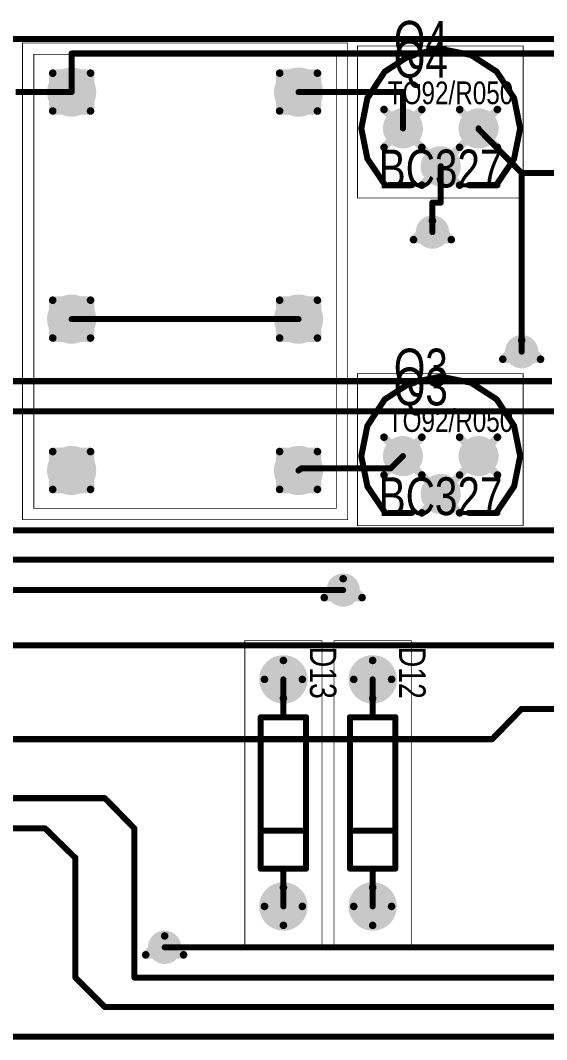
# Model space of a CAD drawing. Extents: x 0 to 12.4, y -1.9 to 1.4.
# Drawn here: x 4.848 to 5.544, y 0.016 to 1.363 of the extents above; entities that cross this region are included whole.
import ezdxf

# ---------------------------------------------------------------- set-up
doc = ezdxf.new("R2010")
doc.units = 0

msp = doc.modelspace()

# ---------------------------------------------------------------- linework, layer by layer
for points, const_width in [([(0, 0.02), (12.361, 0.02), (12.361, 1.338), (0, 1.338), (0, 0.02)], 0.008), ([(4.851, 0.703), (5.281, 0.703), (5.281, 1.333), (4.851, 1.333), (4.851, 0.703)], 0.001), ([(5.294, 1.128), (5.513, 1.128), (5.513, 1.329), (5.294, 1.329), (5.294, 1.128)], 0.001), ([(5.266, 0.748), (5.266, 1.318), (4.866, 1.318), (4.866, 0.718), (5.266, 0.718), (5.266, 0.748)], 0.001), ([(5.294, 0.695), (5.513, 0.695), (5.513, 0.896), (5.294, 0.896), (5.294, 0.695)], 0.001), ([(5.145, 0.543), (5.247, 0.543), (5.247, 0.141), (5.145, 0.141), (5.145, 0.543)], 0.001), ([(5.263, 0.543), (5.365, 0.543), (5.365, 0.141), (5.263, 0.141), (5.263, 0.543)], 0.001)]:
    msp.add_lwpolyline(points, close=True, dxfattribs=dict(const_width=const_width))
at = {"const_width": 0.0005}
for points in [[(4.8507, 1.333, 1), (4.8513, 1.333, 1)], [(5.2807, 1.333, 1), (5.2813, 1.333, 1)], [(5.2937, 1.329, 1), (5.2942, 1.329, 1)], [(5.5127, 1.329, 1), (5.5133, 1.329, 1)], [(4.8657, 1.318, 1), (4.8663, 1.318, 1)], [(5.2657, 1.318, 1), (5.2663, 1.318, 1)], [(5.2937, 1.128, 1), (5.2942, 1.128, 1)], [(5.2937, 1.128, 1), (5.2942, 1.128, 1)], [(5.5127, 1.128, 1), (5.5133, 1.128, 1)], [(5.2937, 0.896, 1), (5.2942, 0.896, 1)], [(5.5127, 0.896, 1), (5.5133, 0.896, 1)], [(5.2657, 0.748, 1), (5.2663, 0.748, 1)], [(5.2657, 0.748, 1), (5.2663, 0.748, 1)], [(4.8657, 0.718, 1), (4.8663, 0.718, 1)], [(5.2657, 0.718, 1), (5.2663, 0.718, 1)], [(4.8507, 0.703, 1), (4.8513, 0.703, 1)], [(4.8507, 0.703, 1), (4.8513, 0.703, 1)], [(5.2807, 0.703, 1), (5.2813, 0.703, 1)], [(5.2937, 0.695, 1), (5.2942, 0.695, 1)], [(5.2937, 0.695, 1), (5.2942, 0.695, 1)], [(5.5127, 0.695, 1), (5.5133, 0.695, 1)], [(5.1447, 0.543, 1), (5.1452, 0.543, 1)], [(5.1447, 0.543, 1), (5.1452, 0.543, 1)], [(5.2467, 0.543, 1), (5.2473, 0.543, 1)], [(5.2627, 0.543, 1), (5.2633, 0.543, 1)], [(5.2627, 0.543, 1), (5.2633, 0.543, 1)], [(5.3647, 0.543, 1), (5.3653, 0.543, 1)], [(5.1447, 0.141, 1), (5.1452, 0.141, 1)], [(5.2467, 0.141, 1), (5.2473, 0.141, 1)], [(5.2627, 0.141, 1), (5.2633, 0.141, 1)], [(5.3647, 0.141, 1), (5.3653, 0.141, 1)]]:
    msp.add_lwpolyline(points, format="xyb", close=True, dxfattribs=at)
at = {"layer": 'AST', "const_width": 0.008}
for points in [[(5.478, 1.146), (5.501, 1.18), (5.509, 1.22), (5.501, 1.26), (5.478, 1.295), (5.444, 1.317), (5.444, 1.317), (5.404, 1.325), (5.404, 1.325), (5.364, 1.317), (5.33, 1.295), (5.307, 1.26), (5.307, 1.26), (5.299, 1.22), (5.307, 1.18), (5.33, 1.146), (5.33, 1.145), (5.366, 1.145)], [(5.441, 1.145), (5.479, 1.145)], [(5.478, 0.713), (5.501, 0.747), (5.509, 0.787), (5.501, 0.827), (5.478, 0.862), (5.444, 0.884), (5.444, 0.884), (5.404, 0.892), (5.404, 0.892), (5.364, 0.884), (5.33, 0.862), (5.307, 0.827), (5.307, 0.827), (5.299, 0.787), (5.307, 0.747), (5.33, 0.713), (5.33, 0.712), (5.366, 0.712)], [(5.441, 0.712), (5.479, 0.712)]]:
    msp.add_lwpolyline(points, dxfattribs=at)
at = {"layer": 'AST'}
for points, const_width in [([(5.362, 1.317, 1), (5.366, 1.317, 1)], 0.004), ([(5.402, 1.325, 1), (5.406, 1.325, 1)], 0.004), ([(5.402, 1.325, 1), (5.406, 1.325, 1)], 0.004), ([(5.442, 1.317, 1), (5.446, 1.317, 1)], 0.004), ([(5.442, 1.317, 1), (5.446, 1.317, 1)], 0.004), ([(5.328, 1.295, 1), (5.332, 1.295, 1)], 0.004), ([(5.476, 1.295, 1), (5.48, 1.295, 1)], 0.004), ([(5.305, 1.26, 1), (5.309, 1.26, 1)], 0.004), ([(5.305, 1.26, 1), (5.309, 1.26, 1)], 0.004), ([(5.499, 1.26, 1), (5.503, 1.26, 1)], 0.004), ([(5.341, 1.22, 1), (5.367, 1.22, 1)], 0.027), ([(5.441, 1.22, 1), (5.467, 1.22, 1)], 0.027), ([(5.297, 1.22, 1), (5.301, 1.22, 1)], 0.004), ([(5.507, 1.22, 1), (5.511, 1.22, 1)], 0.004), ([(5.391, 1.17, 1), (5.417, 1.17, 1)], 0.027), ([(5.305, 1.18, 1), (5.309, 1.18, 1)], 0.004), ([(5.499, 1.18, 1), (5.503, 1.18, 1)], 0.004), ([(5.328, 1.146, 1), (5.332, 1.146, 1)], 0.004), ([(5.328, 1.145, 1), (5.332, 1.145, 1)], 0.004), ([(5.364, 1.145, 1), (5.368, 1.145, 1)], 0.004), ([(5.439, 1.145, 1), (5.443, 1.145, 1)], 0.004), ([(5.476, 1.146, 1), (5.48, 1.146, 1)], 0.004), ([(5.477, 1.145, 1), (5.481, 1.145, 1)], 0.004), ([(5.402, 0.892, 1), (5.406, 0.892, 1)], 0.004), ([(5.402, 0.892, 1), (5.406, 0.892, 1)], 0.004), ([(5.362, 0.884, 1), (5.366, 0.884, 1)], 0.004), ([(5.442, 0.884, 1), (5.446, 0.884, 1)], 0.004), ([(5.442, 0.884, 1), (5.446, 0.884, 1)], 0.004), ([(5.328, 0.862, 1), (5.332, 0.862, 1)], 0.004), ([(5.476, 0.862, 1), (5.48, 0.862, 1)], 0.004), ([(5.305, 0.827, 1), (5.309, 0.827, 1)], 0.004), ([(5.305, 0.827, 1), (5.309, 0.827, 1)], 0.004), ([(5.499, 0.827, 1), (5.503, 0.827, 1)], 0.004), ([(5.341, 0.787, 1), (5.367, 0.787, 1)], 0.027), ([(5.441, 0.787, 1), (5.467, 0.787, 1)], 0.027), ([(5.297, 0.787, 1), (5.301, 0.787, 1)], 0.004), ([(5.507, 0.787, 1), (5.511, 0.787, 1)], 0.004), ([(5.391, 0.737, 1), (5.417, 0.737, 1)], 0.027), ([(5.305, 0.747, 1), (5.309, 0.747, 1)], 0.004), ([(5.499, 0.747, 1), (5.503, 0.747, 1)], 0.004), ([(5.328, 0.713, 1), (5.332, 0.713, 1)], 0.004), ([(5.328, 0.712, 1), (5.332, 0.712, 1)], 0.004), ([(5.364, 0.712, 1), (5.368, 0.712, 1)], 0.004), ([(5.439, 0.712, 1), (5.443, 0.712, 1)], 0.004), ([(5.476, 0.713, 1), (5.48, 0.713, 1)], 0.004), ([(5.477, 0.712, 1), (5.481, 0.712, 1)], 0.004)]:
    msp.add_lwpolyline(points, format="xyb", close=True, dxfattribs=dict(at, const_width=const_width))
at = {"layer": 'DRD', "const_width": 0.01}
for points in [[(4.891, 1.293), (4.941, 1.243)], [(4.891, 1.243), (4.941, 1.293)], [(4.891, 1.293), (4.941, 1.293)], [(4.891, 1.243), (4.891, 1.293)], [(4.941, 1.293), (4.941, 1.243)], [(5.191, 1.293), (5.241, 1.243)], [(5.191, 1.243), (5.241, 1.293)], [(5.191, 1.293), (5.241, 1.293)], [(5.191, 1.243), (5.191, 1.293)], [(5.241, 1.293), (5.241, 1.243)], [(4.941, 1.243), (4.891, 1.243)], [(5.241, 1.243), (5.191, 1.243)], [(5.329, 1.245), (5.379, 1.195)], [(5.329, 1.195), (5.379, 1.245)], [(5.429, 1.245), (5.479, 1.195)], [(5.429, 1.195), (5.479, 1.245)], [(5.379, 1.195), (5.429, 1.145)], [(5.379, 1.145), (5.429, 1.195)], [(5.368, 1.073), (5.393, 1.098)], [(5.393, 1.098), (5.418, 1.073)], [(5.418, 1.073), (5.368, 1.073)], [(4.891, 0.993), (4.941, 0.943)], [(4.891, 0.943), (4.941, 0.993)], [(4.891, 0.993), (4.941, 0.993)], [(4.891, 0.943), (4.891, 0.993)], [(4.941, 0.993), (4.941, 0.943)], [(5.191, 0.993), (5.241, 0.943)], [(5.191, 0.943), (5.241, 0.993)], [(5.191, 0.993), (5.241, 0.993)], [(5.191, 0.943), (5.191, 0.993)], [(5.241, 0.993), (5.241, 0.943)], [(4.941, 0.943), (4.891, 0.943)], [(5.241, 0.943), (5.191, 0.943)], [(5.486, 0.915), (5.511, 0.94)], [(5.511, 0.94), (5.536, 0.915)], [(5.536, 0.915), (5.486, 0.915)], [(5.329, 0.812), (5.379, 0.762)], [(5.329, 0.762), (5.379, 0.812)], [(5.429, 0.812), (5.479, 0.762)], [(5.429, 0.762), (5.479, 0.812)], [(4.891, 0.793), (4.941, 0.743)], [(4.891, 0.743), (4.941, 0.793)], [(4.891, 0.793), (4.941, 0.793)], [(4.891, 0.743), (4.891, 0.793)], [(4.941, 0.793), (4.941, 0.743)], [(5.191, 0.793), (5.241, 0.743)], [(5.191, 0.743), (5.241, 0.793)], [(5.191, 0.793), (5.241, 0.793)], [(5.191, 0.743), (5.191, 0.793)], [(5.241, 0.793), (5.241, 0.743)], [(5.379, 0.762), (5.429, 0.712)], [(5.379, 0.712), (5.429, 0.762)], [(4.941, 0.743), (4.891, 0.743)], [(5.241, 0.743), (5.191, 0.743)], [(5.25, 0.6), (5.275, 0.625)], [(5.275, 0.625), (5.3, 0.6)], [(5.3, 0.6), (5.25, 0.6)], [(5.196, 0.467), (5.196, 0.517)], [(5.314, 0.467), (5.314, 0.517)], [(5.171, 0.492), (5.221, 0.492)], [(5.289, 0.492), (5.339, 0.492)], [(5.196, 0.167), (5.196, 0.217)], [(5.314, 0.167), (5.314, 0.217)], [(5.171, 0.192), (5.221, 0.192)], [(5.289, 0.192), (5.339, 0.192)], [(5.014, 0.128), (5.039, 0.153)], [(5.039, 0.153), (5.064, 0.128)], [(5.064, 0.128), (5.014, 0.128)]]:
    msp.add_lwpolyline(points, dxfattribs=at)
at = {"layer": 'DRD', "const_width": 0.005}
for points in [[(4.8885, 1.293, 1), (4.8935, 1.293, 1)], [(4.8885, 1.293, 1), (4.8935, 1.293, 1)], [(4.8885, 1.293, 1), (4.8935, 1.293, 1)], [(4.9385, 1.293, 1), (4.9435, 1.293, 1)], [(4.9385, 1.293, 1), (4.9435, 1.293, 1)], [(4.9385, 1.293, 1), (4.9435, 1.293, 1)], [(5.1885, 1.293, 1), (5.1935, 1.293, 1)], [(5.1885, 1.293, 1), (5.1935, 1.293, 1)], [(5.1885, 1.293, 1), (5.1935, 1.293, 1)], [(5.2385, 1.293, 1), (5.2435, 1.293, 1)], [(5.2385, 1.293, 1), (5.2435, 1.293, 1)], [(5.2385, 1.293, 1), (5.2435, 1.293, 1)], [(4.8885, 1.243, 1), (4.8935, 1.243, 1)], [(4.8885, 1.243, 1), (4.8935, 1.243, 1)], [(4.8885, 1.243, 1), (4.8935, 1.243, 1)], [(4.9385, 1.243, 1), (4.9435, 1.243, 1)], [(4.9385, 1.243, 1), (4.9435, 1.243, 1)], [(4.9385, 1.243, 1), (4.9435, 1.243, 1)], [(5.1885, 1.243, 1), (5.1935, 1.243, 1)], [(5.1885, 1.243, 1), (5.1935, 1.243, 1)], [(5.1885, 1.243, 1), (5.1935, 1.243, 1)], [(5.2385, 1.243, 1), (5.2435, 1.243, 1)], [(5.2385, 1.243, 1), (5.2435, 1.243, 1)], [(5.2385, 1.243, 1), (5.2435, 1.243, 1)], [(5.3265, 1.245, 1), (5.3315, 1.245, 1)], [(5.3765, 1.245, 1), (5.3815, 1.245, 1)], [(5.4265, 1.245, 1), (5.4315, 1.245, 1)], [(5.4765, 1.245, 1), (5.4815, 1.245, 1)], [(5.3265, 1.195, 1), (5.3315, 1.195, 1)], [(5.3765, 1.195, 1), (5.3815, 1.195, 1)], [(5.3765, 1.195, 1), (5.3815, 1.195, 1)], [(5.4265, 1.195, 1), (5.4315, 1.195, 1)], [(5.4265, 1.195, 1), (5.4315, 1.195, 1)], [(5.4765, 1.195, 1), (5.4815, 1.195, 1)], [(5.3765, 1.145, 1), (5.3815, 1.145, 1)], [(5.4265, 1.145, 1), (5.4315, 1.145, 1)], [(5.3905, 1.098, 1), (5.3955, 1.098, 1)], [(5.3905, 1.098, 1), (5.3955, 1.098, 1)], [(5.3655, 1.073, 1), (5.3705, 1.073, 1)], [(5.3655, 1.073, 1), (5.3705, 1.073, 1)], [(5.4155, 1.073, 1), (5.4205, 1.073, 1)], [(5.4155, 1.073, 1), (5.4205, 1.073, 1)], [(4.8885, 0.993, 1), (4.8935, 0.993, 1)], [(4.8885, 0.993, 1), (4.8935, 0.993, 1)], [(4.8885, 0.993, 1), (4.8935, 0.993, 1)], [(4.9385, 0.993, 1), (4.9435, 0.993, 1)], [(4.9385, 0.993, 1), (4.9435, 0.993, 1)], [(4.9385, 0.993, 1), (4.9435, 0.993, 1)], [(5.1885, 0.993, 1), (5.1935, 0.993, 1)], [(5.1885, 0.993, 1), (5.1935, 0.993, 1)], [(5.1885, 0.993, 1), (5.1935, 0.993, 1)], [(5.2385, 0.993, 1), (5.2435, 0.993, 1)], [(5.2385, 0.993, 1), (5.2435, 0.993, 1)], [(5.2385, 0.993, 1), (5.2435, 0.993, 1)], [(4.8885, 0.943, 1), (4.8935, 0.943, 1)], [(4.8885, 0.943, 1), (4.8935, 0.943, 1)], [(4.8885, 0.943, 1), (4.8935, 0.943, 1)], [(4.9385, 0.943, 1), (4.9435, 0.943, 1)], [(4.9385, 0.943, 1), (4.9435, 0.943, 1)], [(4.9385, 0.943, 1), (4.9435, 0.943, 1)], [(5.1885, 0.943, 1), (5.1935, 0.943, 1)], [(5.1885, 0.943, 1), (5.1935, 0.943, 1)], [(5.1885, 0.943, 1), (5.1935, 0.943, 1)], [(5.2385, 0.943, 1), (5.2435, 0.943, 1)], [(5.2385, 0.943, 1), (5.2435, 0.943, 1)], [(5.2385, 0.943, 1), (5.2435, 0.943, 1)], [(5.5085, 0.94, 1), (5.5135, 0.94, 1)], [(5.5085, 0.94, 1), (5.5135, 0.94, 1)], [(5.4835, 0.915, 1), (5.4885, 0.915, 1)], [(5.4835, 0.915, 1), (5.4885, 0.915, 1)], [(5.5335, 0.915, 1), (5.5385, 0.915, 1)], [(5.5335, 0.915, 1), (5.5385, 0.915, 1)], [(5.3265, 0.812, 1), (5.3315, 0.812, 1)], [(5.3765, 0.812, 1), (5.3815, 0.812, 1)], [(5.4265, 0.812, 1), (5.4315, 0.812, 1)], [(5.4765, 0.812, 1), (5.4815, 0.812, 1)], [(4.8885, 0.793, 1), (4.8935, 0.793, 1)], [(4.8885, 0.793, 1), (4.8935, 0.793, 1)], [(4.8885, 0.793, 1), (4.8935, 0.793, 1)], [(4.9385, 0.793, 1), (4.9435, 0.793, 1)], [(4.9385, 0.793, 1), (4.9435, 0.793, 1)], [(4.9385, 0.793, 1), (4.9435, 0.793, 1)], [(5.1885, 0.793, 1), (5.1935, 0.793, 1)], [(5.1885, 0.793, 1), (5.1935, 0.793, 1)], [(5.1885, 0.793, 1), (5.1935, 0.793, 1)], [(5.2385, 0.793, 1), (5.2435, 0.793, 1)], [(5.2385, 0.793, 1), (5.2435, 0.793, 1)], [(5.2385, 0.793, 1), (5.2435, 0.793, 1)], [(5.3265, 0.762, 1), (5.3315, 0.762, 1)], [(5.3765, 0.762, 1), (5.3815, 0.762, 1)], [(5.3765, 0.762, 1), (5.3815, 0.762, 1)], [(5.4265, 0.762, 1), (5.4315, 0.762, 1)], [(5.4265, 0.762, 1), (5.4315, 0.762, 1)], [(5.4765, 0.762, 1), (5.4815, 0.762, 1)], [(4.8885, 0.743, 1), (4.8935, 0.743, 1)], [(4.8885, 0.743, 1), (4.8935, 0.743, 1)], [(4.8885, 0.743, 1), (4.8935, 0.743, 1)], [(4.9385, 0.743, 1), (4.9435, 0.743, 1)], [(4.9385, 0.743, 1), (4.9435, 0.743, 1)], [(4.9385, 0.743, 1), (4.9435, 0.743, 1)], [(5.1885, 0.743, 1), (5.1935, 0.743, 1)], [(5.1885, 0.743, 1), (5.1935, 0.743, 1)], [(5.1885, 0.743, 1), (5.1935, 0.743, 1)], [(5.2385, 0.743, 1), (5.2435, 0.743, 1)], [(5.2385, 0.743, 1), (5.2435, 0.743, 1)], [(5.2385, 0.743, 1), (5.2435, 0.743, 1)], [(5.3765, 0.712, 1), (5.3815, 0.712, 1)], [(5.4265, 0.712, 1), (5.4315, 0.712, 1)], [(5.2725, 0.625, 1), (5.2775, 0.625, 1)], [(5.2725, 0.625, 1), (5.2775, 0.625, 1)], [(5.2475, 0.6, 1), (5.2525, 0.6, 1)], [(5.2475, 0.6, 1), (5.2525, 0.6, 1)], [(5.2975, 0.6, 1), (5.3025, 0.6, 1)], [(5.2975, 0.6, 1), (5.3025, 0.6, 1)], [(5.1935, 0.517, 1), (5.1985, 0.517, 1)], [(5.3115, 0.517, 1), (5.3165, 0.517, 1)], [(5.1685, 0.492, 1), (5.1735, 0.492, 1)], [(5.2185, 0.492, 1), (5.2235, 0.492, 1)], [(5.2865, 0.492, 1), (5.2915, 0.492, 1)], [(5.3365, 0.492, 1), (5.3415, 0.492, 1)], [(5.1935, 0.467, 1), (5.1985, 0.467, 1)], [(5.3115, 0.467, 1), (5.3165, 0.467, 1)], [(5.1935, 0.217, 1), (5.1985, 0.217, 1)], [(5.3115, 0.217, 1), (5.3165, 0.217, 1)], [(5.1685, 0.192, 1), (5.1735, 0.192, 1)], [(5.2185, 0.192, 1), (5.2235, 0.192, 1)], [(5.2865, 0.192, 1), (5.2915, 0.192, 1)], [(5.3365, 0.192, 1), (5.3415, 0.192, 1)], [(5.1935, 0.167, 1), (5.1985, 0.167, 1)], [(5.3115, 0.167, 1), (5.3165, 0.167, 1)], [(5.0365, 0.153, 1), (5.0415, 0.153, 1)], [(5.0365, 0.153, 1), (5.0415, 0.153, 1)], [(5.0115, 0.128, 1), (5.0165, 0.128, 1)], [(5.0115, 0.128, 1), (5.0165, 0.128, 1)], [(5.0615, 0.128, 1), (5.0665, 0.128, 1)], [(5.0615, 0.128, 1), (5.0665, 0.128, 1)]]:
    msp.add_lwpolyline(points, format="xyb", close=True, dxfattribs=at)
at = {"layer": 'DRL'}
for points, const_width in [([(4.907, 1.268, 1), (4.925, 1.268, 1)], 0.019), ([(5.207, 1.268, 1), (5.225, 1.268, 1)], 0.019), ([(5.347, 1.22, 1), (5.361, 1.22, 1)], 0.015), ([(5.447, 1.22, 1), (5.461, 1.22, 1)], 0.015), ([(5.397, 1.17, 1), (5.411, 1.17, 1)], 0.015), ([(5.388, 1.083, 1), (5.398, 1.083, 1)], 0.01), ([(4.907, 0.968, 1), (4.925, 0.968, 1)], 0.019), ([(5.207, 0.968, 1), (5.225, 0.968, 1)], 0.019), ([(5.506, 0.925, 1), (5.516, 0.925, 1)], 0.01), ([(5.347, 0.787, 1), (5.361, 0.787, 1)], 0.015), ([(5.447, 0.787, 1), (5.461, 0.787, 1)], 0.015), ([(4.907, 0.768, 1), (4.925, 0.768, 1)], 0.019), ([(5.207, 0.768, 1), (5.225, 0.768, 1)], 0.019), ([(5.397, 0.737, 1), (5.411, 0.737, 1)], 0.015), ([(5.27, 0.61, 1), (5.28, 0.61, 1)], 0.01), ([(5.188, 0.492, 1), (5.204, 0.492, 1)], 0.016), ([(5.306, 0.492, 1), (5.322, 0.492, 1)], 0.016), ([(5.188, 0.192, 1), (5.204, 0.192, 1)], 0.016), ([(5.306, 0.192, 1), (5.322, 0.192, 1)], 0.016), ([(5.034, 0.138, 1), (5.044, 0.138, 1)], 0.01)]:
    msp.add_lwpolyline(points, format="xyb", close=True, dxfattribs=dict(at, const_width=const_width))
at = {"layer": 'SMT'}
for points, const_width in [([(4.9, 1.268, 1), (4.932, 1.268, 1)], 0.033), ([(5.2, 1.268, 1), (5.232, 1.268, 1)], 0.033), ([(5.341, 1.22, 1), (5.367, 1.22, 1)], 0.027), ([(5.441, 1.22, 1), (5.467, 1.22, 1)], 0.027), ([(5.391, 1.17, 1), (5.417, 1.17, 1)], 0.027), ([(5.382, 1.083, 1), (5.404, 1.083, 1)], 0.022), ([(4.9, 0.968, 1), (4.932, 0.968, 1)], 0.033), ([(5.2, 0.968, 1), (5.232, 0.968, 1)], 0.033), ([(5.5, 0.925, 1), (5.522, 0.925, 1)], 0.022), ([(5.341, 0.787, 1), (5.367, 0.787, 1)], 0.027), ([(5.441, 0.787, 1), (5.467, 0.787, 1)], 0.027), ([(4.9, 0.768, 1), (4.932, 0.768, 1)], 0.033), ([(5.2, 0.768, 1), (5.232, 0.768, 1)], 0.033), ([(5.391, 0.737, 1), (5.417, 0.737, 1)], 0.027), ([(5.264, 0.61, 1), (5.286, 0.61, 1)], 0.022), ([(5.18, 0.492, 1), (5.212, 0.492, 1)], 0.032), ([(5.298, 0.492, 1), (5.33, 0.492, 1)], 0.032), ([(5.18, 0.192, 1), (5.212, 0.192, 1)], 0.032), ([(5.298, 0.192, 1), (5.33, 0.192, 1)], 0.032), ([(5.028, 0.138, 1), (5.05, 0.138, 1)], 0.022)]:
    msp.add_lwpolyline(points, format="xyb", close=True, dxfattribs=dict(at, const_width=const_width))
at = {"layer": 'SST', "const_width": 0.008}
for points in [[(5.478, 1.146), (5.501, 1.18), (5.509, 1.22), (5.501, 1.26), (5.478, 1.295), (5.444, 1.317), (5.444, 1.317), (5.404, 1.325), (5.404, 1.325), (5.364, 1.317), (5.33, 1.295), (5.307, 1.26), (5.307, 1.26), (5.299, 1.22), (5.307, 1.18), (5.33, 1.146), (5.33, 1.145), (5.366, 1.145)], [(5.441, 1.145), (5.479, 1.145)], [(5.478, 0.713), (5.501, 0.747), (5.509, 0.787), (5.501, 0.827), (5.478, 0.862), (5.444, 0.884), (5.444, 0.884), (5.404, 0.892), (5.404, 0.892), (5.364, 0.884), (5.33, 0.862), (5.307, 0.827), (5.307, 0.827), (5.299, 0.787), (5.307, 0.747), (5.33, 0.713), (5.33, 0.712), (5.366, 0.712)], [(5.441, 0.712), (5.479, 0.712)], [(5.196, 0.492), (5.196, 0.442)], [(5.314, 0.492), (5.314, 0.442)], [(5.166, 0.442), (5.196, 0.442)], [(5.166, 0.442), (5.166, 0.242)], [(5.196, 0.442), (5.226, 0.442)], [(5.226, 0.442), (5.226, 0.242)], [(5.284, 0.442), (5.314, 0.442)], [(5.284, 0.442), (5.284, 0.242)], [(5.314, 0.442), (5.344, 0.442)], [(5.344, 0.442), (5.344, 0.242)], [(5.166, 0.292), (5.226, 0.292)], [(5.284, 0.292), (5.344, 0.292)], [(5.166, 0.242), (5.226, 0.242)], [(5.196, 0.242), (5.196, 0.192)], [(5.284, 0.242), (5.344, 0.242)], [(5.314, 0.242), (5.314, 0.192)]]:
    msp.add_lwpolyline(points, dxfattribs=at)
at = {"layer": 'SST', "const_width": 0.004}
for points in [[(5.362, 1.317, 1), (5.366, 1.317, 1)], [(5.402, 1.325, 1), (5.406, 1.325, 1)], [(5.402, 1.325, 1), (5.406, 1.325, 1)], [(5.442, 1.317, 1), (5.446, 1.317, 1)], [(5.442, 1.317, 1), (5.446, 1.317, 1)], [(5.328, 1.295, 1), (5.332, 1.295, 1)], [(5.476, 1.295, 1), (5.48, 1.295, 1)], [(5.305, 1.26, 1), (5.309, 1.26, 1)], [(5.305, 1.26, 1), (5.309, 1.26, 1)], [(5.499, 1.26, 1), (5.503, 1.26, 1)], [(5.297, 1.22, 1), (5.301, 1.22, 1)], [(5.507, 1.22, 1), (5.511, 1.22, 1)], [(5.305, 1.18, 1), (5.309, 1.18, 1)], [(5.499, 1.18, 1), (5.503, 1.18, 1)], [(5.328, 1.146, 1), (5.332, 1.146, 1)], [(5.328, 1.145, 1), (5.332, 1.145, 1)], [(5.364, 1.145, 1), (5.368, 1.145, 1)], [(5.439, 1.145, 1), (5.443, 1.145, 1)], [(5.476, 1.146, 1), (5.48, 1.146, 1)], [(5.477, 1.145, 1), (5.481, 1.145, 1)], [(5.402, 0.892, 1), (5.406, 0.892, 1)], [(5.402, 0.892, 1), (5.406, 0.892, 1)], [(5.362, 0.884, 1), (5.366, 0.884, 1)], [(5.442, 0.884, 1), (5.446, 0.884, 1)], [(5.442, 0.884, 1), (5.446, 0.884, 1)], [(5.328, 0.862, 1), (5.332, 0.862, 1)], [(5.476, 0.862, 1), (5.48, 0.862, 1)], [(5.305, 0.827, 1), (5.309, 0.827, 1)], [(5.305, 0.827, 1), (5.309, 0.827, 1)], [(5.499, 0.827, 1), (5.503, 0.827, 1)], [(5.297, 0.787, 1), (5.301, 0.787, 1)], [(5.507, 0.787, 1), (5.511, 0.787, 1)], [(5.305, 0.747, 1), (5.309, 0.747, 1)], [(5.499, 0.747, 1), (5.503, 0.747, 1)], [(5.328, 0.713, 1), (5.332, 0.713, 1)], [(5.328, 0.712, 1), (5.332, 0.712, 1)], [(5.364, 0.712, 1), (5.368, 0.712, 1)], [(5.439, 0.712, 1), (5.443, 0.712, 1)], [(5.476, 0.713, 1), (5.48, 0.713, 1)], [(5.477, 0.712, 1), (5.481, 0.712, 1)], [(5.194, 0.492, 1), (5.198, 0.492, 1)], [(5.312, 0.492, 1), (5.316, 0.492, 1)], [(5.164, 0.442, 1), (5.168, 0.442, 1)], [(5.164, 0.442, 1), (5.168, 0.442, 1)], [(5.194, 0.442, 1), (5.198, 0.442, 1)], [(5.194, 0.442, 1), (5.198, 0.442, 1)], [(5.194, 0.442, 1), (5.198, 0.442, 1)], [(5.224, 0.442, 1), (5.228, 0.442, 1)], [(5.224, 0.442, 1), (5.228, 0.442, 1)], [(5.282, 0.442, 1), (5.286, 0.442, 1)], [(5.282, 0.442, 1), (5.286, 0.442, 1)], [(5.312, 0.442, 1), (5.316, 0.442, 1)], [(5.312, 0.442, 1), (5.316, 0.442, 1)], [(5.312, 0.442, 1), (5.316, 0.442, 1)], [(5.342, 0.442, 1), (5.346, 0.442, 1)], [(5.342, 0.442, 1), (5.346, 0.442, 1)], [(5.164, 0.292, 1), (5.168, 0.292, 1)], [(5.224, 0.292, 1), (5.228, 0.292, 1)], [(5.282, 0.292, 1), (5.286, 0.292, 1)], [(5.342, 0.292, 1), (5.346, 0.292, 1)], [(5.164, 0.242, 1), (5.168, 0.242, 1)], [(5.164, 0.242, 1), (5.168, 0.242, 1)], [(5.194, 0.242, 1), (5.198, 0.242, 1)], [(5.224, 0.242, 1), (5.228, 0.242, 1)], [(5.224, 0.242, 1), (5.228, 0.242, 1)], [(5.282, 0.242, 1), (5.286, 0.242, 1)], [(5.282, 0.242, 1), (5.286, 0.242, 1)], [(5.312, 0.242, 1), (5.316, 0.242, 1)], [(5.342, 0.242, 1), (5.346, 0.242, 1)], [(5.342, 0.242, 1), (5.346, 0.242, 1)], [(5.194, 0.192, 1), (5.198, 0.192, 1)], [(5.312, 0.192, 1), (5.316, 0.192, 1)]]:
    msp.add_lwpolyline(points, format="xyb", close=True, dxfattribs=at)
at = {"layer": 'TOP', "const_width": 0.008}
for points in [[(4.916, 1.268), (4.916, 1.319)], [(4.916, 1.319), (8.267, 1.319)], [(4.842, 1.268), (4.916, 1.268)], [(5.216, 1.268), (5.354, 1.268)], [(5.354, 1.268), (5.354, 1.22)], [(5.354, 1.22), (5.354, 1.22)], [(5.454, 1.219), (5.454, 1.22)], [(5.454, 1.219), (5.454, 1.22)], [(5.511, 1.161), (5.454, 1.219)], [(5.511, 1.161), (5.454, 1.219)], [(5.404, 1.122), (5.404, 1.17)], [(6.968, 1.161), (5.511, 1.161)], [(5.511, 0.925), (5.511, 1.161)], [(5.393, 1.083), (5.393, 1.122)], [(5.393, 1.122), (5.404, 1.122)], [(4.916, 0.968), (5.216, 0.968)], [(5.551, 0.886), (3.799, 0.886)], [(6.377, 0.846), (3.464, 0.846)], [(5.354, 0.787), (5.338, 0.771)], [(5.22, 0.771), (5.216, 0.768)], [(5.338, 0.771), (5.22, 0.771)], [(3.071, 0.689), (6.417, 0.689)], [(2.716, 0.65), (6.141, 0.65)], [(2.362, 0.61), (5.275, 0.61)], [(3.858, 0.537), (5.964, 0.537)], [(5.511, 0.453), (5.472, 0.413)], [(6.141, 0.453), (5.511, 0.453)], [(5.472, 0.413), (3.425, 0.413)], [(3.378, 0.335), (4.96, 0.335)], [(4.96, 0.335), (4.999, 0.295)], [(4.881, 0.295), (3.622, 0.295)], [(4.921, 0.256), (4.881, 0.295)], [(4.999, 0.295), (4.999, 0.098)], [(4.921, 0.098), (4.921, 0.256)], [(5.039, 0.138), (7.834, 0.138)], [(4.96, 0.059), (4.921, 0.098)], [(4.999, 0.098), (8.109, 0.098)], [(7.598, 0.059), (4.96, 0.059)]]:
    msp.add_lwpolyline(points, dxfattribs=at)
at = {"layer": 'TOP'}
for points, const_width in [([(4.914, 1.319, 1), (4.918, 1.319, 1)], 0.004), ([(4.914, 1.319, 1), (4.918, 1.319, 1)], 0.004), ([(4.901, 1.268, 1), (4.931, 1.268, 1)], 0.031), ([(5.201, 1.268, 1), (5.231, 1.268, 1)], 0.031), ([(4.914, 1.268, 1), (4.918, 1.268, 1)], 0.004), ([(4.914, 1.268, 1), (4.918, 1.268, 1)], 0.004), ([(5.214, 1.268, 1), (5.218, 1.268, 1)], 0.004), ([(5.352, 1.268, 1), (5.356, 1.268, 1)], 0.004), ([(5.352, 1.268, 1), (5.356, 1.268, 1)], 0.004), ([(5.341, 1.22, 1), (5.367, 1.22, 1)], 0.027), ([(5.441, 1.22, 1), (5.467, 1.22, 1)], 0.027), ([(5.352, 1.22, 1), (5.356, 1.22, 1)], 0.004), ([(5.352, 1.22, 1), (5.356, 1.22, 1)], 0.004), ([(5.352, 1.22, 1), (5.356, 1.22, 1)], 0.004), ([(5.452, 1.22, 1), (5.456, 1.22, 1)], 0.004), ([(5.452, 1.22, 1), (5.456, 1.22, 1)], 0.004), ([(5.452, 1.219, 1), (5.456, 1.219, 1)], 0.004), ([(5.452, 1.219, 1), (5.456, 1.219, 1)], 0.004), ([(5.452, 1.219, 1), (5.456, 1.219, 1)], 0.004), ([(5.452, 1.219, 1), (5.456, 1.219, 1)], 0.004), ([(5.391, 1.17, 1), (5.417, 1.17, 1)], 0.027), ([(5.402, 1.17, 1), (5.406, 1.17, 1)], 0.004), ([(5.509, 1.161, 1), (5.513, 1.161, 1)], 0.004), ([(5.509, 1.161, 1), (5.513, 1.161, 1)], 0.004), ([(5.509, 1.161, 1), (5.513, 1.161, 1)], 0.004), ([(5.509, 1.161, 1), (5.513, 1.161, 1)], 0.004), ([(5.391, 1.122, 1), (5.395, 1.122, 1)], 0.004), ([(5.391, 1.122, 1), (5.395, 1.122, 1)], 0.004), ([(5.402, 1.122, 1), (5.406, 1.122, 1)], 0.004), ([(5.402, 1.122, 1), (5.406, 1.122, 1)], 0.004), ([(5.383, 1.083, 1), (5.403, 1.083, 1)], 0.02), ([(5.391, 1.083, 1), (5.395, 1.083, 1)], 0.004), ([(4.901, 0.968, 1), (4.931, 0.968, 1)], 0.031), ([(5.201, 0.968, 1), (5.231, 0.968, 1)], 0.031), ([(4.914, 0.968, 1), (4.918, 0.968, 1)], 0.004), ([(5.214, 0.968, 1), (5.218, 0.968, 1)], 0.004), ([(5.501, 0.925, 1), (5.521, 0.925, 1)], 0.02), ([(5.509, 0.925, 1), (5.513, 0.925, 1)], 0.004), ([(5.341, 0.787, 1), (5.367, 0.787, 1)], 0.027), ([(5.441, 0.787, 1), (5.467, 0.787, 1)], 0.027), ([(4.901, 0.768, 1), (4.931, 0.768, 1)], 0.031), ([(5.201, 0.768, 1), (5.231, 0.768, 1)], 0.031), ([(5.352, 0.787, 1), (5.356, 0.787, 1)], 0.004), ([(5.214, 0.768, 1), (5.218, 0.768, 1)], 0.004), ([(5.218, 0.771, 1), (5.222, 0.771, 1)], 0.004), ([(5.218, 0.771, 1), (5.222, 0.771, 1)], 0.004), ([(5.336, 0.771, 1), (5.34, 0.771, 1)], 0.004), ([(5.336, 0.771, 1), (5.34, 0.771, 1)], 0.004), ([(5.391, 0.737, 1), (5.417, 0.737, 1)], 0.027), ([(5.265, 0.61, 1), (5.285, 0.61, 1)], 0.02), ([(5.273, 0.61, 1), (5.277, 0.61, 1)], 0.004), ([(5.181, 0.492, 1), (5.211, 0.492, 1)], 0.031), ([(5.299, 0.492, 1), (5.329, 0.492, 1)], 0.031), ([(5.509, 0.453, 1), (5.513, 0.453, 1)], 0.004), ([(5.509, 0.453, 1), (5.513, 0.453, 1)], 0.004), ([(5.47, 0.413, 1), (5.474, 0.413, 1)], 0.004), ([(5.47, 0.413, 1), (5.474, 0.413, 1)], 0.004), ([(4.958, 0.335, 1), (4.962, 0.335, 1)], 0.004), ([(4.958, 0.335, 1), (4.962, 0.335, 1)], 0.004), ([(4.879, 0.295, 1), (4.883, 0.295, 1)], 0.004), ([(4.879, 0.295, 1), (4.883, 0.295, 1)], 0.004), ([(4.997, 0.295, 1), (5.001, 0.295, 1)], 0.004), ([(4.997, 0.295, 1), (5.001, 0.295, 1)], 0.004), ([(4.919, 0.256, 1), (4.923, 0.256, 1)], 0.004), ([(4.919, 0.256, 1), (4.923, 0.256, 1)], 0.004), ([(5.181, 0.192, 1), (5.211, 0.192, 1)], 0.031), ([(5.299, 0.192, 1), (5.329, 0.192, 1)], 0.031), ([(5.029, 0.138, 1), (5.049, 0.138, 1)], 0.02), ([(5.037, 0.138, 1), (5.041, 0.138, 1)], 0.004), ([(4.919, 0.098, 1), (4.923, 0.098, 1)], 0.004), ([(4.919, 0.098, 1), (4.923, 0.098, 1)], 0.004), ([(4.997, 0.098, 1), (5.001, 0.098, 1)], 0.004), ([(4.997, 0.098, 1), (5.001, 0.098, 1)], 0.004), ([(4.958, 0.059, 1), (4.962, 0.059, 1)], 0.004), ([(4.958, 0.059, 1), (4.962, 0.059, 1)], 0.004)]:
    msp.add_lwpolyline(points, format="xyb", close=True, dxfattribs=dict(at, const_width=const_width))

# ---------------------------------------------------------------- texts
at = {"layer": 'AST', "width": 0.8}
for s, height, p in [('Q4', 0.05, (5.342, 1.287)), ('TO92/R050', 0.03, (5.334, 1.252)), ('BC327', 0.05, (5.322, 1.142)), ('Q3', 0.05, (5.342, 0.854)), ('TO92/R050', 0.03, (5.334, 0.819)), ('BC327', 0.05, (5.322, 0.709))]:
    msp.add_text(s, height=height, dxfattribs=at).set_placement(p)
at = {"layer": 'SST', "width": 0.8}
for s, p in [('Q4', (5.342, 1.312)), ('Q3', (5.342, 0.879))]:
    msp.add_text(s, height=0.05, dxfattribs=at).set_placement(p)
for s, p in [('D13', (5.231, 0.535)), ('D12', (5.349, 0.535))]:
    msp.add_text(s, height=0.035, rotation=270, dxfattribs=at).set_placement(p)

doc.saveas('drawing.dxf')
